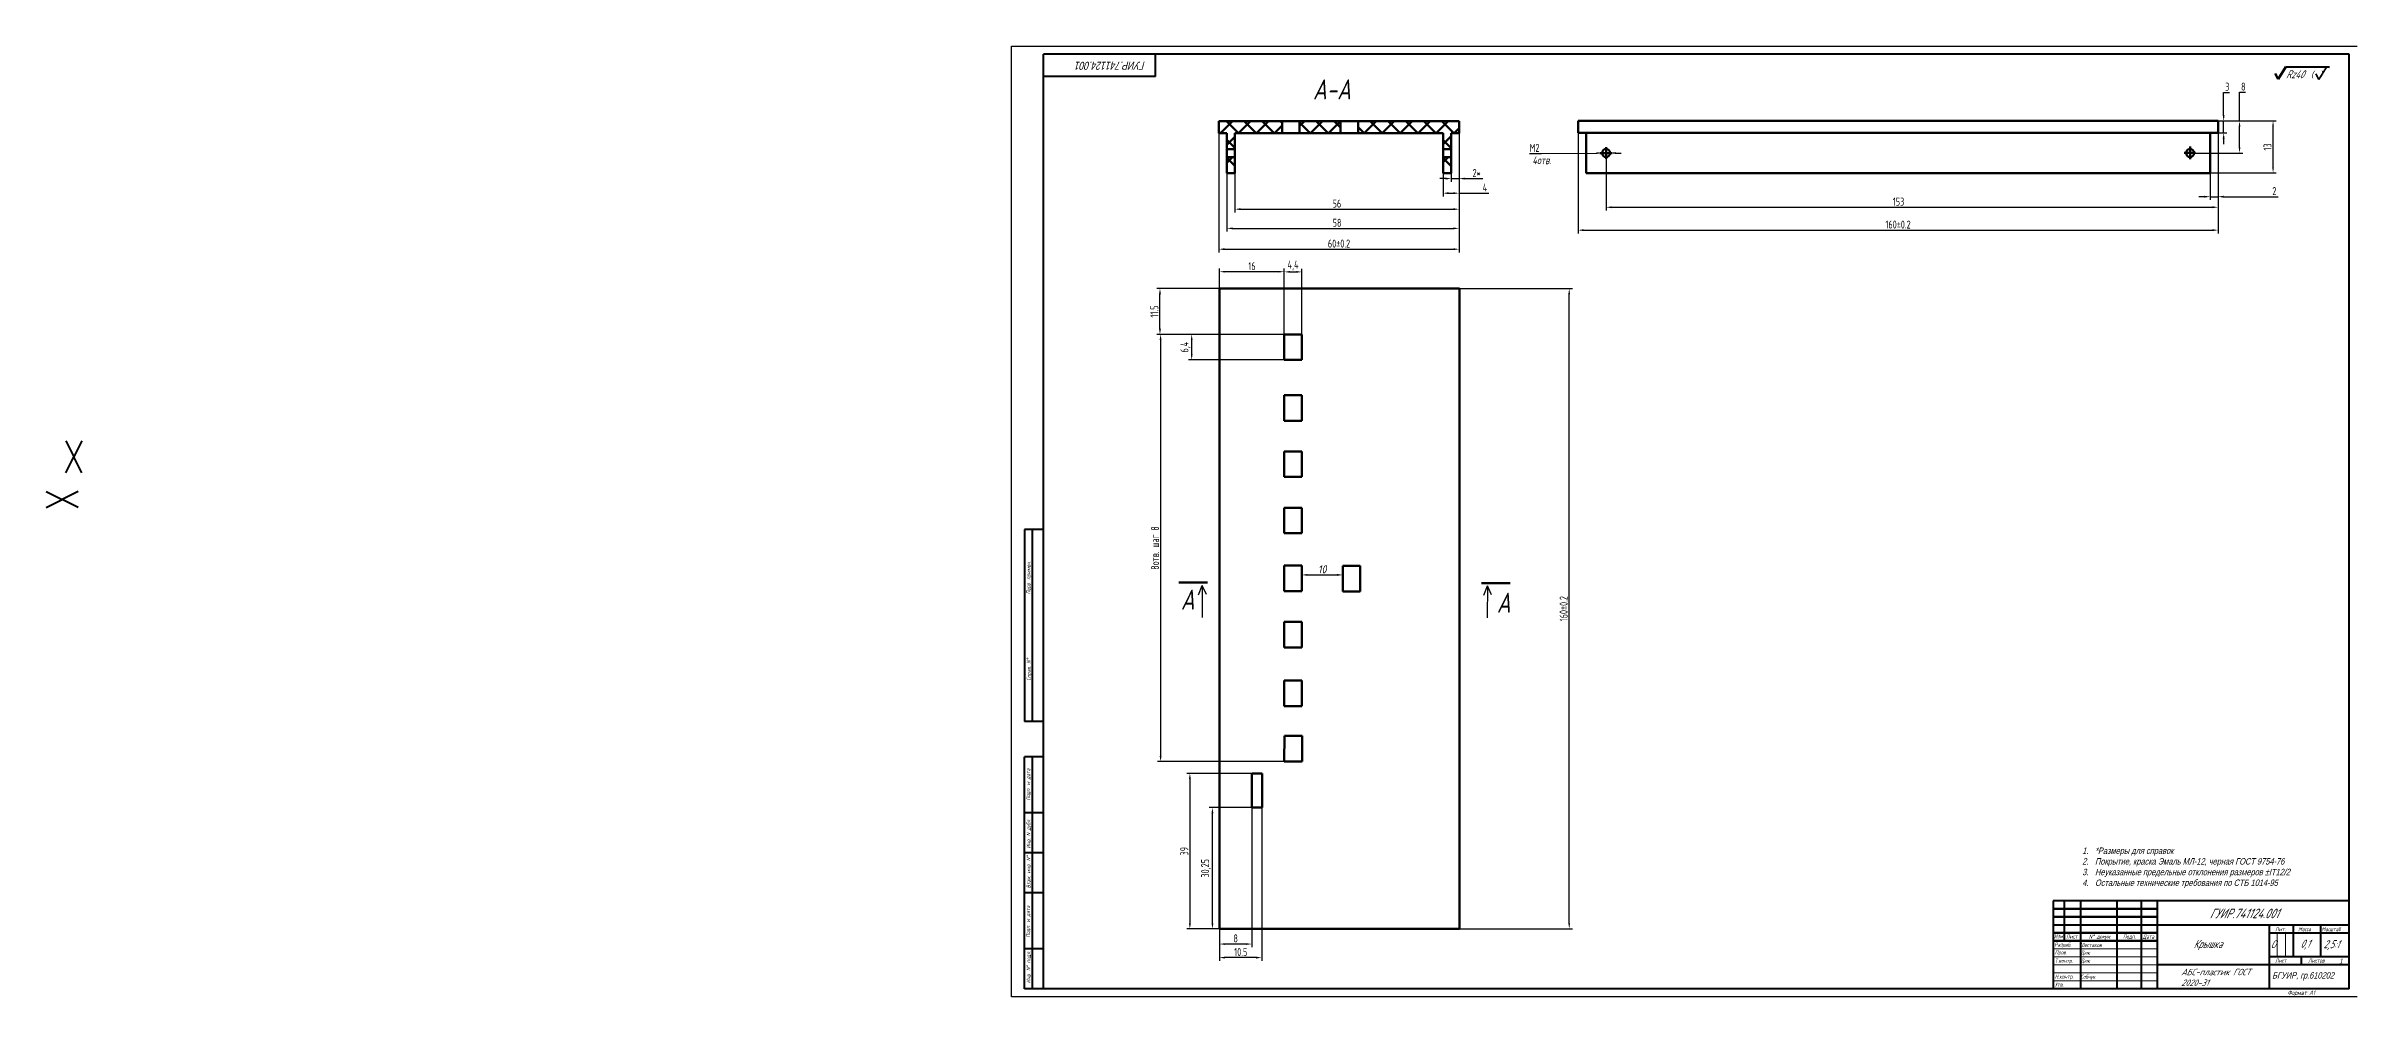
# Model space of a CAD drawing. Header units: millimetres. Extents: x 0 to 8800, y -367 to 2333.
# Drawn here: x 6636 to 8077, y 243 to 837 of the extents above; entities that cross this region are included whole.
import ezdxf

# ---------------------------------------------------------------- set-up
doc = ezdxf.new("R2010")
doc.units = ezdxf.units.MM
doc.header["$LTSCALE"] = 0.5
doc.linetypes.add('осевая2', pattern=[28.575, 19.05, -3.175, 3.175, -3.175])
doc.layers.get('0').update_dxf_attribs({"lineweight": 60})
doc.layers.get('Defpoints').update_dxf_attribs({"color": 5})
for name, color, linetype in [('1-оси', 1, 'осевая2'), ('3-размеры', 6, 'Continuous'), ('KONTUR', 7, 'Continuous')]:
    doc.layers.add(name, color=color, linetype=linetype)
for name, color, linetype, lineweight in [('Основная', 7, 'Continuous', 40), ('текст', 7, 'Continuous', 30), ('тонкая', 7, 'Continuous', 20)]:
    doc.layers.add(name, color=color, linetype=linetype, lineweight=lineweight)
doc.styles.add('ESKD', font='standarteskd.shx', dxfattribs={"width": 0.8, "oblique": 15})
doc.styles.get("Standard").update_dxf_attribs({"font": 'isocpeui.ttf', "width": 0.9})
doc.styles.add('ЕСКД', font='eskd15.shx', dxfattribs={"width": 0.8})
doc.styles.add('стиль1', font='romans.shx', dxfattribs={"width": 0.75, "oblique": 15, "height": 3.5})
doc.dimstyles.new('ISO-25', dxfattribs={"dimtxt": 3.5, "dimasz": 3.5, "dimexe": 2, "dimexo": 0, "dimgap": 1, "dimtad": 1, "dimtoh": 1, "dimdec": 0, "dimtxsty": 'Standard', "dimcen": 2.5, "dimadec": 0, "dimazin": 0, "dimtfac": 1, "dimtdec": 0, "dimtmove": 0, "dimatfit": 3, "dimldrblk": 'DOTSMALL', "dimfxl": 1, "dimarcsym": 0})

# ---------------------------------------------------------------- blocks, each defined once
blk = doc.blocks.new('*D128')
at = {"layer": '3-размеры', "color": 0, "lineweight": -2, "transparency": 16777216}
for p, q in [((7519.4, 686), (7590, 686)), ((7588, 289.5), (7588, 682.5)), ((7519.4, 286), (7590, 286))]:
    blk.add_line(p, q, dxfattribs=at)
at = {"layer": '3-размеры', "color": 0, "lineweight": 30, "transparency": 16777216}
for points in [[(7587.4, 682.5), (7588.5, 682.5), (7588, 686)], [(7587.4, 289.5), (7588.5, 289.5), (7588, 286)]]:
    blk.add_solid(points, dxfattribs=at)
at = {"layer": 'Defpoints', "color": 0, "lineweight": 30, "transparency": 16777216}
for p in [(7519.4, 686), (7588, 686), (7519.4, 286)]:
    blk.add_point(p, dxfattribs=at)
at = {"layer": '3-размеры', "color": 0, "lineweight": 30, "transparency": 16777216, "insert": (7584.5, 486), "char_height": 5, "width": 5.417, "attachment_point": 5, "rotation": 90, "style": 'ЕСКД'}
blk.add_mtext('160%%P0.2', dxfattribs=at)
blk = doc.blocks.new('_DotSmall')
at = {"color": 0, "linetype": 'ByBlock', "const_width": 0.5}
blk.add_lwpolyline([(-0.0625, 0, 1), (0.0625, 0, 1)], format="xyb", close=True, dxfattribs=at)
blk = doc.blocks.new('*D116')
at = {"layer": '3-размеры', "color": 0, "lineweight": -2, "transparency": 16777216}
for p, q in [((7409.9, 656), (7409.9, 698.4)), ((7413.4, 696.4), (7417.4, 696.4)), ((7420.9, 656), (7420.9, 698.4))]:
    blk.add_line(p, q, dxfattribs=at)
at = {"layer": '3-размеры', "color": 0, "lineweight": 30, "transparency": 16777216}
for points in [[(7413.4, 697), (7413.4, 695.9), (7409.9, 696.4)], [(7417.4, 697), (7417.4, 695.9), (7420.9, 696.4)]]:
    blk.add_solid(points, dxfattribs=at)
at = {"layer": 'Defpoints', "color": 0, "lineweight": 30, "transparency": 16777216}
for p in [(7420.9, 696.4), (7409.9, 656), (7420.9, 656)]:
    blk.add_point(p, dxfattribs=at)
at = {"layer": '3-размеры', "color": 0, "lineweight": 30, "transparency": 16777216, "insert": (7415.4, 700.4), "char_height": 5, "attachment_point": 5, "style": 'ЕСКД'}
blk.add_mtext('4,4', dxfattribs=at)
blk = doc.blocks.new('*D117')
at = {"layer": '3-размеры', "color": 0, "lineweight": -2, "transparency": 16777216}
for p, q in [((7411.9, 657.4), (7350, 657.4)), ((7352, 653.9), (7352, 644.9)), ((7411.9, 641.4), (7350, 641.4))]:
    blk.add_line(p, q, dxfattribs=at)
at = {"layer": '3-размеры', "color": 0, "lineweight": 30, "transparency": 16777216}
for points in [[(7351.5, 653.9), (7352.6, 653.9), (7352, 657.4)], [(7351.5, 644.9), (7352.6, 644.9), (7352, 641.4)]]:
    blk.add_solid(points, dxfattribs=at)
at = {"layer": 'Defpoints', "color": 0, "lineweight": 30, "transparency": 16777216}
for p in [(7411.9, 657.4), (7352, 641.4), (7411.9, 641.4)]:
    blk.add_point(p, dxfattribs=at)
at = {"layer": '3-размеры', "color": 0, "lineweight": 30, "transparency": 16777216, "insert": (7348.1, 649.4), "char_height": 5, "attachment_point": 5, "rotation": 90, "style": 'ЕСКД'}
blk.add_mtext('6,4', dxfattribs=at)
blk = doc.blocks.new('*D118')
at = {"layer": '3-размеры', "color": 0, "lineweight": -2, "transparency": 16777216}
for p, q in [((7395.2, 361.7), (7363, 361.7)), ((7365, 289.5), (7365, 358.2)), ((7375, 286), (7363, 286))]:
    blk.add_line(p, q, dxfattribs=at)
at = {"layer": '3-размеры', "color": 0, "lineweight": 30, "transparency": 16777216}
for points in [[(7364.4, 358.2), (7365.6, 358.2), (7365, 361.7)], [(7364.4, 289.5), (7365.6, 289.5), (7365, 286)]]:
    blk.add_solid(points, dxfattribs=at)
at = {"layer": 'Defpoints', "color": 0, "lineweight": 30, "transparency": 16777216}
for p in [(7365, 361.7), (7395.2, 361.7), (7375, 286)]:
    blk.add_point(p, dxfattribs=at)
at = {"layer": '3-размеры', "color": 0, "lineweight": 30, "transparency": 16777216, "insert": (7361, 323.8), "char_height": 5, "attachment_point": 5, "rotation": 90, "style": 'ЕСКД'}
blk.add_mtext('30,25', dxfattribs=at)
blk = doc.blocks.new('*D129')
at = {"layer": '3-размеры', "color": 0, "lineweight": -2, "transparency": 16777216}
for p, q in [((7389.8, 383.1), (7348.9, 383.1)), ((7350.9, 379.6), (7350.9, 289.5)), ((7369.4, 286), (7348.9, 286))]:
    blk.add_line(p, q, dxfattribs=at)
at = {"layer": '3-размеры', "color": 0, "lineweight": 30, "transparency": 16777216}
for points in [[(7350.3, 379.6), (7351.5, 379.6), (7350.9, 383.1)], [(7350.3, 289.5), (7351.5, 289.5), (7350.9, 286)]]:
    blk.add_solid(points, dxfattribs=at)
at = {"layer": 'Defpoints', "color": 0, "lineweight": 30, "transparency": 16777216}
for p in [(7389.8, 383.1), (7350.9, 286), (7369.4, 286)]:
    blk.add_point(p, dxfattribs=at)
at = {"layer": '3-размеры', "color": 0, "lineweight": 30, "transparency": 16777216, "insert": (7347.4, 334.5), "char_height": 5, "attachment_point": 5, "rotation": 90, "style": 'ЕСКД'}
blk.add_mtext('39', dxfattribs=at)
blk = doc.blocks.new('*D119')
at = {"layer": '3-размеры', "color": 0, "lineweight": -2, "transparency": 16777216}
for p, q in [((7389.6, 361.7), (7389.6, 274.5)), ((7369.4, 286), (7369.4, 274.5)), ((7386.1, 276.5), (7372.9, 276.5))]:
    blk.add_line(p, q, dxfattribs=at)
at = {"layer": '3-размеры', "color": 0, "lineweight": 30, "transparency": 16777216}
for points in [[(7372.9, 277), (7372.9, 275.9), (7369.4, 276.5)], [(7386.1, 277), (7386.1, 275.9), (7389.6, 276.5)]]:
    blk.add_solid(points, dxfattribs=at)
at = {"layer": 'Defpoints', "color": 0, "lineweight": 30, "transparency": 16777216}
for p in [(7389.6, 361.7), (7369.4, 286), (7369.4, 276.5)]:
    blk.add_point(p, dxfattribs=at)
at = {"layer": '3-размеры', "color": 0, "lineweight": 30, "transparency": 16777216, "insert": (7379.5, 280), "char_height": 5, "width": 7.5, "attachment_point": 5, "style": 'ЕСКД'}
blk.add_mtext('8', dxfattribs=at)
blk = doc.blocks.new('*D120')
at = {"layer": '3-размеры', "color": 0, "lineweight": -2, "transparency": 16777216}
for p, q in [((7395.8, 361.7), (7395.8, 266)), ((7369.4, 286.7), (7369.4, 266)), ((7392.3, 268), (7372.9, 268))]:
    blk.add_line(p, q, dxfattribs=at)
at = {"layer": '3-размеры', "color": 0, "lineweight": 30, "transparency": 16777216}
for points in [[(7372.9, 268.6), (7372.9, 267.4), (7369.4, 268)], [(7392.3, 268.6), (7392.3, 267.4), (7395.8, 268)]]:
    blk.add_solid(points, dxfattribs=at)
at = {"layer": 'Defpoints', "color": 0, "lineweight": 30, "transparency": 16777216}
for p in [(7395.8, 361.7), (7369.4, 286.7), (7369.4, 268)]:
    blk.add_point(p, dxfattribs=at)
at = {"layer": '3-размеры', "color": 0, "lineweight": 30, "transparency": 16777216, "insert": (7382.7, 271.5), "char_height": 5, "attachment_point": 5, "style": 'ЕСКД'}
blk.add_mtext('10.5', dxfattribs=at)
blk = doc.blocks.new('*D130')
at = {"layer": '3-размеры', "color": 0, "lineweight": -2, "transparency": 16777216}
for p, q in [((7369.4, 657.4), (7369.4, 698.5)), ((7406.4, 696.5), (7372.9, 696.5)), ((7409.9, 657.4), (7409.9, 698.5))]:
    blk.add_line(p, q, dxfattribs=at)
at = {"layer": '3-размеры', "color": 0, "lineweight": 30, "transparency": 16777216}
for points in [[(7372.9, 697.1), (7372.9, 696), (7369.4, 696.5)], [(7406.4, 697.1), (7406.4, 696), (7409.9, 696.5)]]:
    blk.add_solid(points, dxfattribs=at)
at = {"layer": 'Defpoints', "color": 0, "lineweight": 30, "transparency": 16777216}
for p in [(7369.4, 696.5), (7369.4, 657.4), (7409.9, 657.4)]:
    blk.add_point(p, dxfattribs=at)
at = {"layer": '3-размеры', "color": 0, "lineweight": 30, "transparency": 16777216, "insert": (7389.7, 700), "char_height": 5, "attachment_point": 5, "style": 'ЕСКД'}
blk.add_mtext('16', dxfattribs=at)
blk = doc.blocks.new('*D121')
at = {"layer": '3-размеры', "color": 0, "lineweight": -2, "transparency": 16777216}
for p, q in [((7409.9, 686), (7330.2, 686)), ((7332.2, 660.9), (7332.2, 682.5)), ((7409.9, 657.4), (7330.2, 657.4))]:
    blk.add_line(p, q, dxfattribs=at)
at = {"layer": '3-размеры', "color": 0, "lineweight": 30, "transparency": 16777216}
for points in [[(7331.6, 682.5), (7332.8, 682.5), (7332.2, 686)], [(7331.6, 660.9), (7332.8, 660.9), (7332.2, 657.4)]]:
    blk.add_solid(points, dxfattribs=at)
at = {"layer": 'Defpoints', "color": 0, "lineweight": 30, "transparency": 16777216}
for p in [(7332.2, 686), (7409.9, 686), (7409.9, 657.4)]:
    blk.add_point(p, dxfattribs=at)
at = {"layer": '3-размеры', "color": 0, "lineweight": 30, "transparency": 16777216, "insert": (7328.7, 671.7), "char_height": 5, "attachment_point": 5, "rotation": 90, "style": 'ЕСКД'}
blk.add_mtext('11.5', dxfattribs=at)
blk = doc.blocks.new('*D122')
at = {"layer": '3-размеры', "color": 0, "lineweight": -2, "transparency": 16777216}
for p, q in [((7420.9, 504.1), (7420.9, 509.1)), ((7424.4, 507.1), (7442.9, 507.1)), ((7446.4, 504.1), (7446.4, 509.1))]:
    blk.add_line(p, q, dxfattribs=at)
at = {"layer": '3-размеры', "color": 0, "lineweight": 30, "transparency": 16777216}
for points in [[(7424.4, 507.7), (7424.4, 506.5), (7420.9, 507.1)], [(7442.9, 507.7), (7442.9, 506.5), (7446.4, 507.1)]]:
    blk.add_solid(points, dxfattribs=at)
at = {"layer": 'Defpoints', "color": 0, "lineweight": 30, "transparency": 16777216}
for p in [(7446.4, 507.1), (7420.9, 504.1), (7446.4, 504.1)]:
    blk.add_point(p, dxfattribs=at)
at = {"layer": '3-размеры', "color": 0, "lineweight": 30, "transparency": 16777216, "insert": (7433.6, 510.6), "char_height": 5, "attachment_point": 5}
blk.add_mtext('10', dxfattribs=at)
blk = doc.blocks.new('*D123')
at = {"layer": '3-размеры', "color": 0, "lineweight": -2, "transparency": 16777216}
for p, q in [((7519.2, 785.1), (7519.2, 752.7)), ((7510.7, 754.7), (7507.2, 754.7)), ((7514.2, 760.1), (7514.2, 752.7)), ((7514.2, 754.7), (7519.2, 754.7)), ((7522.7, 754.7), (7533.9, 754.7))]:
    blk.add_line(p, q, dxfattribs=at)
at = {"layer": '3-размеры', "color": 0, "lineweight": 30, "transparency": 16777216}
for points in [[(7510.7, 755.3), (7510.7, 754.1), (7514.2, 754.7)], [(7522.7, 755.3), (7522.7, 754.1), (7519.2, 754.7)]]:
    blk.add_solid(points, dxfattribs=at)
at = {"layer": 'Defpoints', "color": 0, "lineweight": 30, "transparency": 16777216}
for p in [(7519.2, 785.1), (7514.2, 760.1), (7519.2, 754.7)]:
    blk.add_point(p, dxfattribs=at)
at = {"layer": '3-размеры', "color": 0, "lineweight": 30, "transparency": 16777216, "insert": (7530.1, 758.2), "char_height": 5, "attachment_point": 5, "style": 'ЕСКД'}
blk.add_mtext('2*', dxfattribs=at)
blk = doc.blocks.new('*D124')
at = {"layer": '3-размеры', "color": 0, "lineweight": -2, "transparency": 16777216}
for p, q in [((7519.1, 785.2), (7519.1, 743.6)), ((7509.1, 760.2), (7509.1, 743.6)), ((7512.6, 745.6), (7515.6, 745.6)), ((7519.1, 745.6), (7537.7, 745.6))]:
    blk.add_line(p, q, dxfattribs=at)
at = {"layer": '3-размеры', "color": 0, "lineweight": 30, "transparency": 16777216}
for points in [[(7512.6, 746.2), (7512.6, 745), (7509.1, 745.6)], [(7515.6, 746.2), (7515.6, 745), (7519.1, 745.6)]]:
    blk.add_solid(points, dxfattribs=at)
at = {"layer": 'Defpoints', "color": 0, "lineweight": 30, "transparency": 16777216}
for p in [(7519.1, 785.2), (7509.1, 760.2), (7519.1, 745.6)]:
    blk.add_point(p, dxfattribs=at)
at = {"layer": '3-размеры', "color": 0, "lineweight": 30, "transparency": 16777216, "insert": (7535.3, 749.1), "char_height": 5, "width": 2.857, "attachment_point": 5, "style": 'ЕСКД'}
blk.add_mtext('4', dxfattribs=at)
blk = doc.blocks.new('*D131')
at = {"layer": '3-размеры', "color": 0, "lineweight": -2, "transparency": 16777216}
for p, q in [((7519.1, 783.1), (7519.1, 733.6)), ((7379.1, 758.1), (7379.1, 733.6)), ((7382.6, 735.6), (7515.6, 735.6))]:
    blk.add_line(p, q, dxfattribs=at)
at = {"layer": '3-размеры', "color": 0, "lineweight": 30, "transparency": 16777216}
for points in [[(7382.6, 736.2), (7382.6, 735), (7379.1, 735.6)], [(7515.6, 736.2), (7515.6, 735), (7519.1, 735.6)]]:
    blk.add_solid(points, dxfattribs=at)
at = {"layer": 'Defpoints', "color": 0, "lineweight": 30, "transparency": 16777216}
for p in [(7519.1, 783.1), (7379.1, 758.1), (7519.1, 735.6)]:
    blk.add_point(p, dxfattribs=at)
at = {"layer": '3-размеры', "color": 0, "lineweight": 30, "transparency": 16777216, "insert": (7442.8, 739.1), "char_height": 5, "attachment_point": 5, "style": 'ЕСКД'}
blk.add_mtext('56', dxfattribs=at)
blk = doc.blocks.new('*D132')
at = {"layer": '3-размеры', "color": 0, "lineweight": -2, "transparency": 16777216}
for p, q in [((7519.1, 783.1), (7519.1, 721.6)), ((7374.1, 758.1), (7374.1, 721.6)), ((7377.6, 723.6), (7515.6, 723.6))]:
    blk.add_line(p, q, dxfattribs=at)
at = {"layer": '3-размеры', "color": 0, "lineweight": 30, "transparency": 16777216}
for points in [[(7377.6, 724.2), (7377.6, 723), (7374.1, 723.6)], [(7515.6, 724.2), (7515.6, 723), (7519.1, 723.6)]]:
    blk.add_solid(points, dxfattribs=at)
at = {"layer": 'Defpoints', "color": 0, "lineweight": 30, "transparency": 16777216}
for p in [(7519.1, 783.1), (7374.1, 758.1), (7519.1, 723.6)]:
    blk.add_point(p, dxfattribs=at)
at = {"layer": '3-размеры', "color": 0, "lineweight": 30, "transparency": 16777216, "insert": (7442.9, 727.1), "char_height": 5, "attachment_point": 5, "style": 'ЕСКД'}
blk.add_mtext('58', dxfattribs=at)
blk = doc.blocks.new('*D133')
at = {"layer": '3-размеры', "color": 0, "lineweight": -2, "transparency": 16777216}
for p, q in [((7369.1, 783.1), (7369.1, 708.6)), ((7519.2, 783.1), (7519.2, 708.6)), ((7372.6, 710.6), (7515.7, 710.6))]:
    blk.add_line(p, q, dxfattribs=at)
at = {"layer": '3-размеры', "color": 0, "lineweight": 30, "transparency": 16777216}
for points in [[(7372.6, 711.2), (7372.6, 710), (7369.1, 710.6)], [(7515.7, 711.2), (7515.7, 710), (7519.2, 710.6)]]:
    blk.add_solid(points, dxfattribs=at)
at = {"layer": 'Defpoints', "color": 0, "lineweight": 30, "transparency": 16777216}
for p in [(7369.1, 783.1), (7519.2, 783.1), (7519.2, 710.6)]:
    blk.add_point(p, dxfattribs=at)
at = {"layer": '3-размеры', "color": 0, "lineweight": 30, "transparency": 16777216, "insert": (7444.1, 714.1), "char_height": 5, "attachment_point": 5, "style": 'ЕСКД'}
blk.add_mtext('60%%P0.2', dxfattribs=at)
blk = doc.blocks.new('*D134')
at = {"layer": '3-размеры', "color": 0, "lineweight": -2, "transparency": 16777216}
for p, q in [((7563.1, 770.4), (7570.6, 770.4)), ((7570.6, 770.4), (7605, 770.6)), ((7613.5, 770.7), (7608.5, 770.7)), ((7617, 770.7), (7620.5, 770.7))]:
    blk.add_line(p, q, dxfattribs=at)
at = {"layer": '3-размеры', "color": 0, "lineweight": 30, "transparency": 16777216}
for points in [[(7605, 771.2), (7605, 770.1), (7608.5, 770.7)], [(7617, 771.3), (7617, 770.1), (7613.5, 770.7)]]:
    blk.add_solid(points, dxfattribs=at)
at = {"layer": 'Defpoints', "color": 0, "lineweight": 30, "transparency": 16777216}
for p in [(7608.5, 770.7), (7613.5, 770.7)]:
    blk.add_point(p, dxfattribs=at)
at = {"layer": '3-размеры', "color": 0, "lineweight": 30, "transparency": 16777216, "insert": (7566.3, 773.9), "char_height": 5, "attachment_point": 5, "style": 'ЕСКД'}
blk.add_mtext('М2', dxfattribs=at)
blk = doc.blocks.new('*D125')
at = {"layer": '3-размеры', "color": 0, "lineweight": -2, "transparency": 16777216}
for p, q in [((7997, 794.2), (7997, 808.6)), ((7997, 808.6), (8000.6, 808.6)), ((7991.2, 790.7), (7999, 790.7)), ((7991.2, 783.2), (7999, 783.2)), ((7997, 783.2), (7997, 790.7)), ((7997, 779.7), (7997, 776.2))]:
    blk.add_line(p, q, dxfattribs=at)
at = {"layer": '3-размеры', "color": 0, "lineweight": 30, "transparency": 16777216}
for points in [[(7996.4, 794.2), (7997.6, 794.2), (7997, 790.7)], [(7996.4, 779.7), (7997.6, 779.7), (7997, 783.2)]]:
    blk.add_solid(points, dxfattribs=at)
at = {"layer": 'Defpoints', "color": 0, "lineweight": 30, "transparency": 16777216}
for p in [(7991.2, 790.7), (7991.2, 783.2), (7997, 783.2)]:
    blk.add_point(p, dxfattribs=at)
at = {"layer": '3-размеры', "color": 0, "lineweight": 30, "transparency": 16777216, "insert": (7999.3, 812.1), "char_height": 5, "attachment_point": 5, "style": 'ЕСКД'}
blk.add_mtext('3', dxfattribs=at)
blk = doc.blocks.new('*D135')
at = {"layer": '3-размеры', "color": 0, "lineweight": -2, "transparency": 16777216}
for p, q in [((8006.9, 790.7), (8006.9, 808.7)), ((8006.9, 808.7), (8010.6, 808.7)), ((7976, 790.7), (8008.9, 790.7)), ((8006.9, 774.2), (8006.9, 787.2)), ((7976, 770.7), (8008.9, 770.7))]:
    blk.add_line(p, q, dxfattribs=at)
at = {"layer": '3-размеры', "color": 0, "lineweight": 30, "transparency": 16777216}
for points in [[(8006.4, 787.2), (8007.5, 787.2), (8006.9, 790.7)], [(8006.4, 774.2), (8007.5, 774.2), (8006.9, 770.7)]]:
    blk.add_solid(points, dxfattribs=at)
at = {"layer": 'Defpoints', "color": 0, "lineweight": 30, "transparency": 16777216}
for p in [(7976, 790.7), (8006.9, 790.7), (7976, 770.7)]:
    blk.add_point(p, dxfattribs=at)
at = {"layer": '3-размеры', "color": 0, "lineweight": 30, "transparency": 16777216, "insert": (8009.3, 812.2), "char_height": 5, "attachment_point": 5, "style": 'ЕСКД'}
blk.add_mtext('8', dxfattribs=at)
blk = doc.blocks.new('*D126')
at = {"layer": '3-размеры', "color": 0, "lineweight": -2, "transparency": 16777216}
for p, q in [((7991.7, 790.8), (8029.9, 790.8)), ((8027.9, 761.8), (8027.9, 787.3)), ((7986.7, 758.3), (8029.9, 758.3))]:
    blk.add_line(p, q, dxfattribs=at)
at = {"layer": '3-размеры', "color": 0, "lineweight": 30, "transparency": 16777216}
for points in [[(8027.3, 787.3), (8028.4, 787.3), (8027.9, 790.8)], [(8027.3, 761.8), (8028.4, 761.8), (8027.9, 758.3)]]:
    blk.add_solid(points, dxfattribs=at)
at = {"layer": 'Defpoints', "color": 0, "lineweight": 30, "transparency": 16777216}
for p in [(7991.7, 790.8), (8027.9, 790.8), (7986.7, 758.3)]:
    blk.add_point(p, dxfattribs=at)
at = {"layer": '3-размеры', "color": 0, "lineweight": 30, "transparency": 16777216, "insert": (8024.4, 774.5), "char_height": 5, "attachment_point": 5, "rotation": 90, "style": 'ЕСКД'}
blk.add_mtext('13', dxfattribs=at)
blk = doc.blocks.new('*D127')
at = {"layer": '3-размеры', "color": 0, "lineweight": -2, "transparency": 16777216}
for p, q in [((7993.5, 783.2), (7993.5, 741.4)), ((7988.5, 758.3), (7988.5, 741.4)), ((7985, 743.4), (7981.5, 743.4)), ((7988.5, 743.4), (7993.5, 743.4)), ((7997, 743.4), (8031.1, 743.4))]:
    blk.add_line(p, q, dxfattribs=at)
at = {"layer": '3-размеры', "color": 0, "lineweight": 30, "transparency": 16777216}
for points in [[(7985, 744), (7985, 742.8), (7988.5, 743.4)], [(7997, 744), (7997, 742.8), (7993.5, 743.4)]]:
    blk.add_solid(points, dxfattribs=at)
at = {"layer": 'Defpoints', "color": 0, "lineweight": 30, "transparency": 16777216}
for p in [(7993.5, 783.2), (7988.5, 758.3), (7988.5, 743.4)]:
    blk.add_point(p, dxfattribs=at)
at = {"layer": '3-размеры', "color": 0, "lineweight": 30, "transparency": 16777216, "insert": (8028.7, 746.9), "char_height": 5, "attachment_point": 5, "style": 'ЕСКД'}
blk.add_mtext('2', dxfattribs=at)
blk = doc.blocks.new('*D136')
at = {"layer": '3-размеры', "color": 0, "lineweight": -2, "transparency": 16777216}
for p, q in [((7993.5, 790.7), (7993.5, 734.8)), ((7611, 770.6), (7611, 734.8)), ((7614.5, 736.8), (7990, 736.8))]:
    blk.add_line(p, q, dxfattribs=at)
at = {"layer": '3-размеры', "color": 0, "lineweight": 30, "transparency": 16777216}
for points in [[(7614.5, 737.4), (7614.5, 736.2), (7611, 736.8)], [(7990, 737.4), (7990, 736.2), (7993.5, 736.8)]]:
    blk.add_solid(points, dxfattribs=at)
at = {"layer": 'Defpoints', "color": 0, "lineweight": 30, "transparency": 16777216}
for p in [(7993.5, 790.7), (7611, 770.6), (7993.5, 736.8)]:
    blk.add_point(p, dxfattribs=at)
at = {"layer": '3-размеры', "color": 0, "lineweight": 30, "transparency": 16777216, "insert": (7793.8, 740.3), "char_height": 5, "attachment_point": 5, "style": 'ЕСКД'}
blk.add_mtext('153', dxfattribs=at)
blk = doc.blocks.new('*D137')
at = {"layer": '3-размеры', "color": 0, "lineweight": -2, "transparency": 16777216}
for p, q in [((7593.5, 783.2), (7593.5, 720.5)), ((7993.5, 783.2), (7993.5, 720.5)), ((7597, 722.5), (7990, 722.5))]:
    blk.add_line(p, q, dxfattribs=at)
at = {"layer": '3-размеры', "color": 0, "lineweight": 30, "transparency": 16777216}
for points in [[(7597, 723.1), (7597, 721.9), (7593.5, 722.5)], [(7990, 723.1), (7990, 721.9), (7993.5, 722.5)]]:
    blk.add_solid(points, dxfattribs=at)
at = {"layer": 'Defpoints', "color": 0, "lineweight": 30, "transparency": 16777216}
for p in [(7593.5, 783.2), (7993.5, 783.2), (7993.5, 722.5)]:
    blk.add_point(p, dxfattribs=at)
at = {"layer": '3-размеры', "color": 0, "lineweight": 30, "transparency": 16777216, "insert": (7793.5, 726), "char_height": 5, "attachment_point": 5, "style": 'ЕСКД'}
blk.add_mtext('160%%P0.2', dxfattribs=at)
blk = doc.blocks.new('*D138')
at = {"layer": '3-размеры', "color": 0, "lineweight": -2, "transparency": 16777216}
for p, q in [((7420.9, 657.4), (7330.6, 657.4)), ((7332.6, 653.9), (7332.6, 394)), ((7421, 390.5), (7330.6, 390.5))]:
    blk.add_line(p, q, dxfattribs=at)
at = {"layer": '3-размеры', "color": 0, "lineweight": 30, "transparency": 16777216}
for points in [[(7332, 653.9), (7333.2, 653.9), (7332.6, 657.4)], [(7332, 394), (7333.2, 394), (7332.6, 390.5)]]:
    blk.add_solid(points, dxfattribs=at)
at = {"layer": 'Defpoints', "color": 0, "lineweight": 30, "transparency": 16777216}
for p in [(7420.9, 657.4), (7332.6, 390.5), (7421, 390.5)]:
    blk.add_point(p, dxfattribs=at)
at = {"layer": '3-размеры', "color": 0, "lineweight": 30, "transparency": 16777216, "insert": (7329.1, 523.9), "char_height": 5, "attachment_point": 5, "rotation": 90, "style": 'ЕСКД'}
blk.add_mtext('8отв. шаг 8', dxfattribs=at)

msp = doc.modelspace()

# ---------------------------------------------------------------- hatches: boundary and pattern name
h = msp.add_hatch()
h.set_pattern_fill('ANSI37', color=256, scale=2.5)
h.set_pattern_definition([(45, (-4865.554, 8.472), (-5.61266, 5.61266), []), (135, (-4865.554, 8.472), (-5.61266, -5.61266), [])])
h.paths.add_polyline_path([(7408.5, 790.6), (7369.1, 790.6), (7369.1, 783.1), (7374.1, 783.1), (7374.1, 773.1), (7379.1, 773.1), (7379.1, 783.1), (7408.5, 783.1)])
h.paths.add_polyline_path([(7445, 790.6), (7419.5, 790.6), (7419.5, 783.1), (7445, 783.1)])
h.paths.add_polyline_path([(7519.1, 790.6), (7456, 790.6), (7456, 783.1), (7509.1, 783.1), (7509.1, 773.1), (7514.1, 773.1), (7514.1, 783.1), (7519.1, 783.1)])
h.paths.add_polyline_path([(7514.1, 768.1), (7509.1, 768.1), (7509.1, 758.1), (7514.1, 758.1)])
h.paths.add_polyline_path([(7379.1, 768.1), (7374.1, 768.1), (7374.1, 758.1), (7379.1, 758.1)])

# ---------------------------------------------------------------- linework, layer by layer
at = {"color": 0}
for p, q in [((8031, 816.9), (8035.9, 824.5)), ((8029.1, 820.4), (8031, 816.9))]:
    msp.add_line(p, q, dxfattribs=at)
for p, q in [((8035.9, 824.5), (8063.1, 824.3)), ((7369.1, 790.6), (7519.1, 790.6)), ((7369.1, 790.6), (7369.1, 783.1)), ((7369.1, 783.1), (7374.1, 783.1)), ((7374.1, 783.1), (7374.1, 758.1)), ((7374.1, 783.1), (7374.1, 770.6)), ((7379.1, 758.1), (7379.1, 783.1)), ((7379.1, 783.1), (7509.1, 783.1)), ((7408.5, 790.6), (7408.5, 783.1)), ((7419.5, 790.6), (7419.5, 783.1)), ((7445, 790.6), (7445, 783.1)), ((7456, 790.6), (7456, 783.1)), ((7509.1, 783.1), (7509.1, 758.1)), ((7514.1, 758.1), (7514.1, 783.1)), ((7514.1, 783.1), (7519.1, 783.1)), ((7519.1, 783.1), (7519.1, 790.6)), ((7593.5, 790.7), (7593.5, 783.2)), ((7993.5, 790.7), (7593.5, 790.7)), ((7593.5, 790.7), (7611, 790.7)), ((7593.5, 783.2), (7993.5, 783.2)), ((7593.5, 783.2), (7598.5, 783.2)), ((7598.5, 783.2), (7598.5, 758.2)), ((7993.5, 790.7), (7976, 790.7)), ((7988.5, 758.2), (7988.5, 783.2)), ((7993.5, 783.2), (7993.5, 790.7)), ((7374.1, 770.6), (7374.1, 773.1)), ((7374.1, 773.1), (7379.1, 773.1)), ((7379.1, 768.1), (7374.1, 768.1)), ((7379.1, 773.1), (7379.1, 768.1)), ((7509.1, 773.1), (7514.1, 773.1)), ((7509.1, 768.1), (7514.1, 768.1)), ((7607.2, 770.6), (7614.8, 770.6)), ((7611, 774.3), (7611, 767)), ((7972.3, 770.8), (7979.5, 770.8)), ((7976, 774.7), (7976, 766.8)), ((7374.1, 758.1), (7379.1, 758.1)), ((7509.1, 758.1), (7514.1, 758.1)), ((7598.5, 758.2), (7988.5, 758.2)), ((7369.4, 686), (7369.4, 286)), ((7519.4, 686), (7369.4, 686)), ((7519.4, 286), (7519.4, 686)), ((7369.4, 648.3), (7369.4, 650.8)), ((7409.9, 657.4), (7420.9, 657.4)), ((7409.9, 657.4), (7409.9, 641.4)), ((7420.9, 657.4), (7409.9, 657.4)), ((7420.9, 641.4), (7420.9, 657.4)), ((7409.9, 641.4), (7420.9, 641.4)), ((7409.9, 619.3), (7420.9, 619.3)), ((7409.9, 603.3), (7409.9, 619.3)), ((7420.9, 619.3), (7420.9, 603.3)), ((7420.9, 603.3), (7409.9, 603.3)), ((7409.9, 584.3), (7420.9, 584.3)), ((7409.9, 568.3), (7409.9, 584.3)), ((7420.9, 584.3), (7420.9, 568.3)), ((7420.9, 568.3), (7409.9, 568.3)), ((7409.9, 549.1), (7420.9, 549.1)), ((7409.9, 533.1), (7409.9, 549.1)), ((7420.9, 549.1), (7420.9, 533.1)), ((7420.9, 533.1), (7409.9, 533.1)), ((7409.9, 512.9), (7420.9, 512.9)), ((7409.9, 496.9), (7409.9, 512.9)), ((7420.9, 512.9), (7420.9, 496.9)), ((7446.4, 512.8), (7457.4, 512.8)), ((7446.4, 496.8), (7446.4, 512.8)), ((7457.4, 512.8), (7457.4, 496.8)), ((7361.9, 502.4), (7344, 502.4)), ((7420.9, 496.9), (7409.9, 496.9)), ((7457.4, 496.8), (7446.4, 496.8)), ((7551.1, 502), (7533.2, 502)), ((7409.9, 477.7), (7420.8, 477.7)), ((7409.9, 461.7), (7409.9, 477.7)), ((7420.8, 477.7), (7420.9, 461.7)), ((7420.9, 461.7), (7409.9, 461.7)), ((7409.8, 441.2), (7420.8, 441.2)), ((7409.8, 425.2), (7409.8, 441.2)), ((7420.8, 441.2), (7420.8, 425.2)), ((7420.8, 425.2), (7409.8, 425.2)), ((7409.9, 390.5), (7410, 406.5)), ((7410, 406.5), (7421, 406.5)), ((7421, 406.5), (7421, 390.5)), ((7421, 390.5), (7409.9, 390.5)), ((7389.6, 383.1), (7389.6, 361.7)), ((7396, 383.1), (7389.8, 383.1)), ((7396, 361.7), (7396, 383.1)), ((7389.6, 361.7), (7396, 361.7)), ((7395.8, 361.7), (7396, 361.7)), ((7396, 361.7), (7395.8, 361.7)), ((7396, 361.7), (7395.8, 361.7)), ((7955.5, 298.5), (7890.5, 298.5)), ((7955.5, 293.5), (7890.5, 293.5)), ((7369.4, 286), (7519.4, 286)), ((7955.5, 283.5), (7890.5, 283.5)), ((7955.5, 278.5), (7890.5, 278.5)), ((8025.5, 248.5), (8025.5, 248.5))]:
    msp.add_line(p, q)
at = {"color": 0, "lineweight": 35}
for p, q in [((8056.4, 816.7), (8061.3, 824.3)), ((8054.6, 820.2), (8056.4, 816.7))]:
    msp.add_line(p, q, dxfattribs=at)
at = {"color": 7, "lineweight": -3}
for p, q in [((7356.3, 494.7), (7358.6, 500.5)), ((7358.6, 500.5), (7358.5, 480.5)), ((7361.2, 494.8), (7358.6, 500.5)), ((7534.6, 494.5), (7536.9, 500.3)), ((7536.9, 500.3), (7536.8, 480.3)), ((7539.5, 494.6), (7536.9, 500.3))]:
    msp.add_line(p, q, dxfattribs=at)
for centre in [(7611, 770.7), (7976, 770.7)]:
    msp.add_circle(centre, 2.5)
at = {"layer": 'KONTUR'}
for p, q in [((7239.5, 243.5), (7239.5, 837.5)), ((7239.5, 837.5), (8080.5, 837.5)), ((8080.5, 243.5), (7239.5, 243.5))]:
    msp.add_line(p, q, dxfattribs=at)
at = {"layer": 'Основная'}
for p, q in [((7259.5, 288.5), (7259.5, 832.5)), ((8075.5, 832.5), (7259.5, 832.5)), ((7329.5, 818.5), (7329.5, 832.5)), ((8075.5, 248.5), (8075.5, 832.5)), ((7329.5, 818.5), (7259.5, 818.5)), ((6648.4, 590.8), (6653.4, 580.8)), ((6648.4, 570.8), (6653.4, 580.8)), ((6658.4, 590.8), (6653.4, 580.8)), ((6658.4, 570.8), (6653.4, 580.8)), ((6636.1, 559.2), (6646.1, 554.2)), ((6636.1, 549.2), (6646.1, 554.2)), ((6656.1, 559.2), (6646.1, 554.2)), ((6656.1, 549.2), (6646.1, 554.2)), ((7247.5, 535.5), (7247.5, 415.5)), ((7259.5, 535.5), (7247.5, 535.5)), ((7252.5, 415.5), (7252.5, 535.5)), ((7259.5, 415.5), (7247.5, 415.5)), ((7247.5, 248.5), (7247.5, 393.5)), ((7259.5, 393.5), (7247.5, 393.5)), ((7252.5, 248.5), (7252.5, 393.5)), ((7259.5, 358.5), (7247.5, 358.5)), ((7259.5, 333.5), (7247.5, 333.5)), ((7259.5, 308.5), (7247.5, 308.5)), ((7890.5, 303.5), (7890.5, 248.5)), ((8075.5, 303.5), (7890.5, 303.5)), ((7897.5, 278.5), (7897.5, 303.5)), ((7907.5, 303.5), (7907.5, 248.5)), ((7930.5, 248.5), (7930.5, 303.5)), ((7945.5, 303.5), (7945.5, 248.5)), ((7955.5, 303.5), (7955.5, 248.5)), ((7259.5, 248.5), (7259.5, 288.5)), ((7890.5, 288.5), (8075.5, 288.5)), ((8025.5, 288.5), (8025.5, 248.5)), ((8040.5, 288.5), (8040.5, 268.5)), ((8057.5, 288.5), (8057.5, 268.5)), ((8025.5, 283.5), (8075.5, 283.5)), ((7259.5, 273.5), (7247.5, 273.5)), ((8075.5, 263.5), (7955.5, 263.5)), ((8075.5, 268.5), (8025.5, 268.5)), ((8045.5, 268.5), (8045.5, 263.5)), ((8075.5, 248.5), (7247.5, 248.5))]:
    msp.add_line(p, q, dxfattribs=at)
at = {"layer": 'тонкая'}
for p, q in [((8030.5, 283.3), (8030.5, 268.5)), ((8035.6, 283.3), (8035.6, 268.5)), ((7890.5, 273.5), (7955.5, 273.5)), ((7955.5, 268.5), (7890.5, 268.5)), ((7955.5, 263.5), (7890.5, 263.5))]:
    msp.add_line(p, q, dxfattribs=at)
for points in [[(7890.5, 258.5), (7955.5, 258.5)], [(7890.5, 253.5), (7955.5, 253.5)]]:
    msp.add_lwpolyline(points, dxfattribs=at)

# ---------------------------------------------------------------- texts
at = {"color": 0, "insert": (7323, 822.7), "char_height": 5, "attachment_point": 1, "rotation": 180}
msp.add_mtext_dynamic_manual_height_columns('{\\Fstandarteskd|c204;\\Q15;\\W0.8;\\C256;ГУИР.741124.001}', width=88.797, gutter_width=50, heights=[5], dxfattribs=at)
at = {"attachment_point": 1}
for s, width, gutter_width, insert, char_height, style in [('{\\fGOST type B|b0|i1|c0|p2;Rz40}', 68.69, 50, (8035.9, 822.4), 5, 'ESKD'), ('{\\fGOST type B|b0|i1|c204|p2;А-А}', 171.725, 125, (7427.9, 816.7), 12.5, 'ЕСКД'), ('{\\fGOST type B|b0|i1|c204|p2;А}', 171.725, 125, (7345.3, 497.9), 12.5, 'ЕСКД'), ('{\\fGOST type B|b0|i1|c204|p2;А}', 171.725, 125, (7542.8, 496), 12.5, 'ЕСКД'), ('{\\fGOST type B|b0|i1|c204|p2;ГУИР.741124.001}', 68.69, 50, (7988.2, 298.6), 6, 'ESKD'), ('{\\fGOST type B|b0|i1|c204|p2;Крышка}', 68.69, 50, (7978.2, 279), 5, 'ESKD'), ('{\\fGOST type B|b0|i1|c204|p2;О}', 14.925, 50, (8026.3, 278.9), 5, 'ESKD'), ('{\\fGOST type B|b0|i1|c204|p34;0,1}', 14.925, 50, (8044.9, 279.2), 5, 'ESKD'), ('{\\fGOST type B|b0|i1|c204|p34;2,5\\fGOST type B|b0|i1|c0|p34;:\\fGOST type B|b0|i1|c204|p34;1}', 14.925, 50, (8059.3, 278.9), 5, 'ESKD'), ('{\\fGOST type B|b0|i1|c204|p2;АБС-пластик ГОСТ 2020-31}', 37.235, 50, (7970.4, 261), 4, 'ESKD')]:
    msp.add_mtext_dynamic_manual_height_columns(s, width=width, gutter_width=gutter_width, heights=[0], dxfattribs=dict(at, insert=insert, char_height=char_height, style=style))
at = {"insert": (7896.6, 336.8), "char_height": 4, "width": 193.71, "attachment_point": 1, "style": 'ESKD'}
msp.add_mtext('\\pxi-3,l6,t5;1.^I*Размеры для справок\\P2.^IПокрытие, краска Эмаль МЛ-12, черная ГОСТ 9754-76\\P3.^IНеуказанные предельные отклонения размеров %%PIT12/2\\P4.^IОстальные технические требования по СТБ 1014-95', dxfattribs=at)
at = {"color": 0, "insert": (8069.2, 267.4), "char_height": 3, "attachment_point": 1, "style": 'ESKD'}
msp.add_mtext_dynamic_manual_height_columns('1', width=0.617, gutter_width=50, heights=[0], dxfattribs=at)
at = {"layer": '1-оси', "color": 0, "insert": (8027.3, 258.9), "char_height": 4, "attachment_point": 1, "style": 'ESKD'}
msp.add_mtext_dynamic_manual_height_columns('БГУИР, гр.610202', width=48.595, gutter_width=50, heights=[0], dxfattribs=at)
at = {"layer": '3-размеры', "color": 0, "style": 'ESKD', "oblique": 15, "width": 0.8}
msp.add_text('(   )', height=3.5, dxfattribs=at).set_placement((8051.8, 818.4))
at = {"layer": '3-размеры', "lineweight": 30, "insert": (7565, 768.7), "char_height": 5, "attachment_point": 1, "style": 'ЕСКД'}
msp.add_mtext_dynamic_manual_height_columns('{\\fGOST type B|b0|i1|c204|p2;4отв.}', width=171.725, gutter_width=125, heights=[0], dxfattribs=at)
at = {"layer": 'текст', "style": 'стиль1', "oblique": 15, "width": 0.75}
for s, p in [('Перв. примен.', (7251.3, 495)), ('Справ. N%%d', (7251.4, 441.1)), ('Подп. и дата', (7251.1, 366.2)), ('Инв. N дубл.', (7251.3, 336.2)), ('Взам. инв. N%%d', (7251.3, 311.3)), ('Подп. и дата', (7251, 280.5)), ('Инв. N%%d подл.', (7251.3, 252))]:
    msp.add_text(s, height=2.5, rotation=90, dxfattribs=at).set_placement(p)
for s, height, p in [('Изм', 2.5, (7891, 280.1)), ('Разраб.', 2.5, (7891.2, 274.8)), ('Лист', 2.5, (7898.5, 279.9)), ('Шестаков', 2.5, (7907.3, 274.6)), ('N%%d докум. ', 2.5, (7912.8, 279.9)), ('Подп.', 2.5, (7934.1, 279.9)), ('Дата', 2.5, (7946.5, 279.9)), ('Лит.', 2.5, (8029.2, 284.5)), ('Масса', 2.5, (8043.6, 284.5)), ('Масштаб', 2.5, (8058.2, 284.5)), ('Пров.', 2.5, (7891.5, 270)), ('Т.контр.', 2.5, (7891.5, 264.8)), ('Дик', 2.5, (7907.6, 269.8)), ('Дик', 2.5, (7907.6, 264.8)), ('Лист', 2.5, (8029.2, 264.9)), ('Листов', 2.5, (8049.9, 264.9)), ('Утв.', 2.5, (7891.5, 249.9)), ('Н.контр.', 2.5, (7891.5, 254.9)), ('Собчук', 2.5, (7907.6, 254.8)), ('Формат А1', 2.75, (8037, 244.7))]:
    msp.add_text(s, height=height, dxfattribs=at).set_placement(p)

# ---------------------------------------------------------------- dimensions: what is measured, and where the dimension line sits
at = {"layer": '3-размеры', "lineweight": 30}
for base, p1, p2, text, picture, middle in [((8006.9, 790.7), (7976, 770.7), (7976, 790.7), '8', '*D135', (8009.3, 808.7)), ((7997, 783.2), (7991.2, 790.7), (7991.2, 783.2), '3', '*D125', (7999.3, 808.6)), ((7588, 686), (7519.4, 286), (7519.4, 686), '160%%P0.2', '*D128', (7588, 486)), ((7352, 641.4), (7411.9, 657.4), (7411.9, 641.4), '6,4', '*D117', (7352, 649.4))]:
    dim = msp.add_linear_dim(base=base, p1=p1, p2=p2, angle=90, text=text, dimstyle='ISO-25', override={"dimtxt": 5, "dimtxsty": 'ЕСКД'}, dxfattribs=at)
    dim.commit()
    dim.dimension.update_dxf_attribs({"geometry": picture, "text_midpoint": middle, "dimtype": 160})
for base, p1, p2, text, override, picture, middle in [((7519.2, 710.6), (7369.1, 783.1), (7519.2, 783.1), '60%%P0.2', {"dimtxt": 5, "dimtxsty": 'ЕСКД'}, '*D133', (7444.1, 714.1)), ((7519.2, 754.7), (7514.2, 760.1), (7519.2, 785.1), '2*', {"dimtxt": 5, "dimtxsty": 'ЕСКД'}, '*D123', (7530.1, 758.2)), ((7993.5, 722.5), (7593.5, 783.2), (7993.5, 783.2), '160%%P0.2', {"dimtxt": 5, "dimtxsty": 'ЕСКД'}, '*D137', (7793.5, 726)), ((7369.4, 696.5), (7409.9, 657.4), (7369.4, 657.4), '16', {"dimtxt": 5, "dimtxsty": 'ЕСКД'}, '*D130', (7389.7, 700)), ((7420.9, 696.4), (7409.9, 656), (7420.9, 656), '4,4', {"dimtxt": 5, "dimtxsty": 'ЕСКД'}, '*D116', (7415.4, 700.4)), ((7446.4, 507.1), (7420.9, 504.1), (7446.4, 504.1), '10', {"dimtxt": 5}, '*D122', (7433.6, 510.6))]:
    dim = msp.add_linear_dim(base=base, p1=p1, p2=p2, text=text, dimstyle='ISO-25', override=override, dxfattribs=at)
    dim.commit()
    dim.dimension.update_dxf_attribs({"geometry": picture, "text_midpoint": middle})
for base, p1, p2, text, picture, middle in [((7519.1, 723.6), (7374.1, 758.1), (7519.1, 783.1), '58', '*D132', (7442.9, 723.6)), ((7519.1, 735.6), (7379.1, 758.1), (7519.1, 783.1), '56', '*D131', (7442.8, 735.6)), ((7519.1, 745.6), (7509.1, 760.2), (7519.1, 785.2), '4', '*D124', (7535.3, 745.6)), ((7993.5, 736.8), (7611, 770.6), (7993.5, 790.7), '153', '*D136', (7793.8, 736.8)), ((7988.5, 743.4), (7993.5, 783.2), (7988.5, 758.3), '2', '*D127', (8028.7, 743.4)), ((7369.4, 276.5), (7389.6, 361.7), (7369.4, 286), '8', '*D119', (7379.5, 276.5)), ((7369.4, 268), (7395.8, 361.7), (7369.4, 286.7), '10.5', '*D120', (7382.7, 268))]:
    dim = msp.add_linear_dim(base=base, p1=p1, p2=p2, text=text, dimstyle='ISO-25', override={"dimtxt": 5, "dimtxsty": 'ЕСКД'}, dxfattribs=at)
    dim.commit()
    dim.dimension.update_dxf_attribs({"geometry": picture, "text_midpoint": middle, "dimtype": 160})
for base, p1, p2, text, picture, middle in [((8027.9, 790.8), (7986.7, 758.3), (7991.7, 790.8), '13', '*D126', (8024.4, 774.5)), ((7332.2, 686), (7409.9, 657.4), (7409.9, 686), '11.5', '*D121', (7328.7, 671.7)), ((7332.6, 390.5), (7420.9, 657.4), (7421, 390.5), '8отв. шаг 8', '*D138', (7329.1, 523.9)), ((7350.9, 286), (7389.8, 383.1), (7369.4, 286), '39', '*D129', (7347.4, 334.5)), ((7365, 361.7), (7375, 286), (7395.2, 361.7), '30,25', '*D118', (7361, 323.8))]:
    dim = msp.add_linear_dim(base=base, p1=p1, p2=p2, angle=90, text=text, dimstyle='ISO-25', override={"dimtxt": 5, "dimtxsty": 'ЕСКД'}, dxfattribs=at)
    dim.commit()
    dim.dimension.update_dxf_attribs({"geometry": picture, "text_midpoint": middle})
dim = msp.add_diameter_dim_2p(p1=(7613.5, 770.7), p2=(7608.5, 770.7), text='М2', dimstyle='ISO-25', override={"dimtxt": 5, "dimtxsty": 'ЕСКД'}, dxfattribs=at)
dim.commit()
dim.dimension.update_dxf_attribs({"geometry": '*D134', "text_midpoint": (7570.6, 770.4), "dimtype": 163})

doc.saveas('drawing.dxf')
